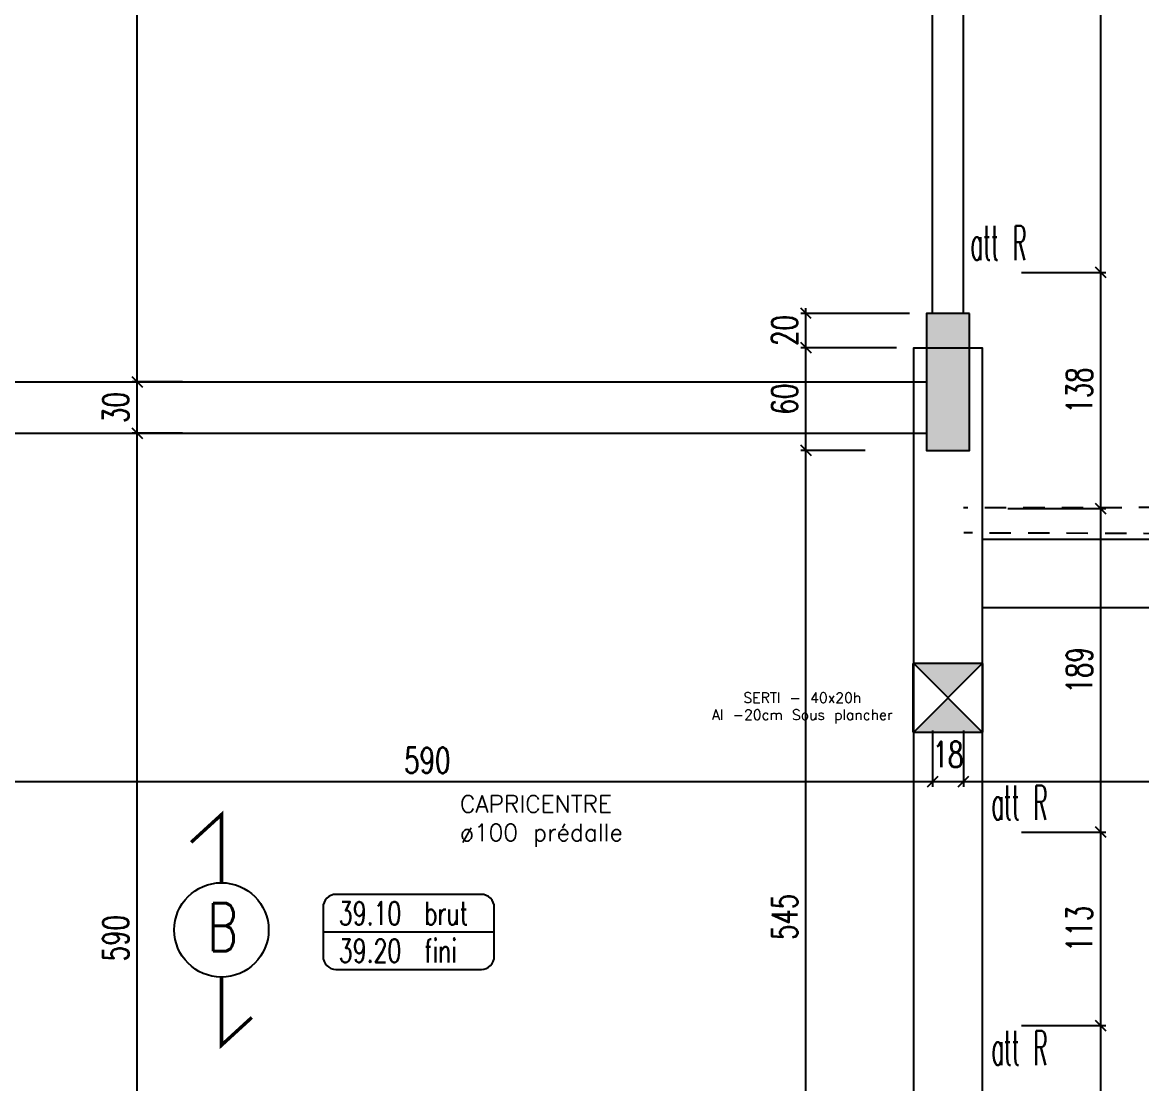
# Model space of a CAD drawing. Extents: x 307 to 786, y -197 to -94.
# Drawn here: x 333.7 to 340.24, y -169.94 to -163.74 of the extents above; entities that cross this region are included whole.
import ezdxf
from ezdxf.enums import TextEntityAlignment as Align

# ---------------------------------------------------------------- set-up
doc = ezdxf.new("R2010")
doc.units = 0
doc.header["$LTSCALE"] = 0.5
doc.header["$MEASUREMENT"] = 0
doc.linetypes.add('CACHE', pattern=[0.375, 0.25, -0.125])
doc.linetypes.add('CONTINU', pattern=[0])
doc.layers.get('DEFPOINTS').update_dxf_attribs({"linetype": 'CONTINUOUS'})
for name, color, linetype in [('1_AJSA_vue2', 13, 'CONTINUOUS'), ('_ SERTI RESERVATION', 6, 'CACHE'), ('_ SERTI RESERVATION ENEDIS', 6, 'CONTINU'), ('_ SERTI RESERVATION SG', 6, 'CONTINU'), ('COTATION', 7, 'CONTINUOUS'), ('HABILLAGE', 7, 'CONTINUOUS'), ('MURS', 3, 'CONTINUOUS'), ('PLANCHER', 7, 'CONTINUOUS'), ('POTEAUX', 1, 'CONTINUOUS'), ('POUTRES', 2, 'CONTINUOUS'), ('REPERE-RAID', 4, 'CONTINUOUS')]:
    doc.layers.add(name, color=color, linetype=linetype)
doc.styles.add('ROMANS8', font='romans.shx', dxfattribs={"width": 0.7})
doc.styles.get("Standard").update_dxf_attribs({"font": 'txt.shx'})
doc.dimstyles.new('COT50 cm', dxfattribs={"dimtxt": 0.15, "dimasz": 0.06, "dimexe": 0.03, "dimexo": 0.1, "dimgap": 0.05, "dimtad": 1, "dimdec": 0, "dimlfac": 100, "dimzin": 0, "dimdsep": 46, "dimtxsty": 'ROMANS8', "dimblk1": 'OBLIQUE', "dimblk2": 'OBLIQUE', "dimsah": 1, "dimcen": 0.03, "dimdle": 0.03, "dimclrt": 1, "dimadec": 0, "dimazin": 0, "dimtfac": 1, "dimtdec": 0, "dimtmove": 0, "dimatfit": 3, "dimfxl": 1, "dimfxlon": 1, "dimtolj": 1, "dimtzin": 0, "dimlwd": -1, "dimlwe": -1, "dimarcsym": 0})

# ---------------------------------------------------------------- blocks, each defined once
blk = doc.blocks.new('139')
at = {"layer": 'HABILLAGE', "color": 7}
blk.add_line((-0.6648, 0), (0.6648, 0), dxfattribs=at)
at = {"layer": 'HABILLAGE'}
blk.add_lwpolyline([(-0.5648, -0.291), (0.5648, -0.291, 0.414214), (0.6648, -0.191), (0.6648, 0.191, 0.414214), (0.5648, 0.291), (-0.5648, 0.291, 0.414214), (-0.6648, 0.191), (-0.6648, -0.191, 0.414214)], format="xyb", close=True, dxfattribs=at)
at = {"layer": 'HABILLAGE', "color": 1, "width": 0.7}
for s, p in [('brut', (0.1215, 0.054)), ('fini', (0.1215, -0.237))]:
    blk.add_text(s, height=0.18, dxfattribs=at).set_placement(p)
for tag, p in [('NIVBRUT', (-0.5425, 0.054)), ('NIVFINI', (-0.5425, -0.237))]:
    blk.add_attdef(tag, p, '', height=0.18, dxfattribs=at)
blk = doc.blocks.new('_Oblique')
at = {"layer": 'COTATION', "color": 0, "lineweight": -2}
blk.add_line((-0.5, -0.5), (0.5, 0.5), dxfattribs=at)
blk = doc.blocks.new('*D985')
at = {"layer": 'COTATION', "color": 0, "transparency": 16777216}
for p, q in [((334.6349, -166.1413), (334.3401, -166.1413)), ((334.3701, -172.0714), (334.3701, -166.1113)), ((334.4557, -172.0414), (334.3401, -172.0414))]:
    blk.add_line(p, q, dxfattribs=at)
at = {"layer": 'DEFPOINTS', "color": 0, "transparency": 16777216}
for p in [(334.3701, -166.1413), (334.7349, -166.1413), (334.5557, -172.0414)]:
    blk.add_point(p, dxfattribs=at)
at = {"layer": 'COTATION', "color": 0, "transparency": 16777216, "xscale": 0.06, "yscale": 0.06, "zscale": 0.06}
for p, rotation in [((334.3701, -166.1413), 90), ((334.3701, -172.0414), 270)]:
    blk.add_blockref('_Oblique', p, dxfattribs=dict(at, rotation=rotation))
at = {"layer": 'COTATION', "color": 1, "transparency": 16777216, "insert": (334.2451, -169.0913), "char_height": 0.15, "attachment_point": 5, "rotation": 90, "style": 'ROMANS8'}
blk.add_mtext('\\A1;590', dxfattribs=at)
blk = doc.blocks.new('*D986')
at = {"layer": 'COTATION', "color": 0, "transparency": 16777216}
for p, q in [((334.6349, -165.8413), (334.3401, -165.8413)), ((334.3701, -166.1713), (334.3701, -165.8113)), ((334.6349, -166.1413), (334.3401, -166.1413))]:
    blk.add_line(p, q, dxfattribs=at)
at = {"layer": 'DEFPOINTS', "color": 0, "transparency": 16777216}
for p in [(334.3701, -165.8413), (334.7349, -165.8413), (334.7349, -166.1413)]:
    blk.add_point(p, dxfattribs=at)
at = {"layer": 'COTATION', "color": 0, "transparency": 16777216, "xscale": 0.06, "yscale": 0.06, "zscale": 0.06}
for p, rotation in [((334.3701, -165.8413), 90), ((334.3701, -166.1413), 270)]:
    blk.add_blockref('_Oblique', p, dxfattribs=dict(at, rotation=rotation))
at = {"layer": 'COTATION', "color": 1, "transparency": 16777216, "insert": (334.2451, -165.9913), "char_height": 0.15, "attachment_point": 5, "rotation": 90, "style": 'ROMANS8'}
blk.add_mtext('\\A1;30', dxfattribs=at)
blk = doc.blocks.new('*D987')
at = {"layer": 'COTATION', "color": 0, "transparency": 16777216}
for p, q in [((334.3701, -165.8713), (334.3701, -160.6113)), ((334.135, -160.6413), (334.4001, -160.6413)), ((334.6349, -165.8413), (334.3401, -165.8413))]:
    blk.add_line(p, q, dxfattribs=at)
at = {"layer": 'DEFPOINTS', "color": 0, "transparency": 16777216}
for p in [(334.035, -160.6413), (334.3701, -160.6413), (334.7349, -165.8413)]:
    blk.add_point(p, dxfattribs=at)
at = {"layer": 'COTATION', "color": 0, "transparency": 16777216, "xscale": 0.06, "yscale": 0.06, "zscale": 0.06}
for p, rotation in [((334.3701, -160.6413), 90), ((334.3701, -165.8413), 270)]:
    blk.add_blockref('_Oblique', p, dxfattribs=dict(at, rotation=rotation))
at = {"layer": 'COTATION', "color": 1, "transparency": 16777216, "insert": (334.2451, -163.2413), "char_height": 0.15, "attachment_point": 5, "rotation": 90, "style": 'ROMANS8'}
blk.add_mtext('\\A1;520', dxfattribs=at)
blk = doc.blocks.new('*D996')
at = {"layer": 'COTATION', "color": 0, "transparency": 16777216}
for p, q in [((339.998, -172.8161), (339.998, -169.5713)), ((339.5344, -169.6013), (340.028, -169.6013)), ((339.5345, -172.7861), (340.028, -172.7861))]:
    blk.add_line(p, q, dxfattribs=at)
at = {"layer": 'DEFPOINTS', "color": 0, "transparency": 16777216}
for p in [(339.4344, -169.6013), (339.998, -169.6013), (339.4345, -172.7861)]:
    blk.add_point(p, dxfattribs=at)
at = {"layer": 'COTATION', "color": 0, "transparency": 16777216, "xscale": 0.06, "yscale": 0.06, "zscale": 0.06}
for p, rotation in [((339.998, -169.6013), 90), ((339.998, -172.7861), 270)]:
    blk.add_blockref('_Oblique', p, dxfattribs=dict(at, rotation=rotation))
at = {"layer": 'COTATION', "color": 1, "transparency": 16777216, "insert": (339.873, -171.1937), "char_height": 0.15, "attachment_point": 5, "rotation": 90, "style": 'ROMANS8'}
blk.add_mtext('\\A1;318', dxfattribs=at)
blk = doc.blocks.new('*D997')
at = {"layer": 'COTATION', "color": 0, "transparency": 16777216}
for p, q in [((339.998, -169.6313), (339.998, -168.4413)), ((339.5344, -168.4713), (340.028, -168.4713)), ((339.5344, -169.6013), (340.028, -169.6013))]:
    blk.add_line(p, q, dxfattribs=at)
at = {"layer": 'DEFPOINTS', "color": 0, "transparency": 16777216}
for p in [(339.4344, -168.4713), (339.998, -168.4713), (339.4344, -169.6013)]:
    blk.add_point(p, dxfattribs=at)
at = {"layer": 'COTATION', "color": 0, "transparency": 16777216, "xscale": 0.06, "yscale": 0.06, "zscale": 0.06}
for p, rotation in [((339.998, -168.4713), 90), ((339.998, -169.6013), 270)]:
    blk.add_blockref('_Oblique', p, dxfattribs=dict(at, rotation=rotation))
at = {"layer": 'COTATION', "color": 1, "transparency": 16777216, "insert": (339.873, -169.0363), "char_height": 0.15, "attachment_point": 5, "rotation": 90, "style": 'ROMANS8'}
blk.add_mtext('\\A1;113', dxfattribs=at)
blk = doc.blocks.new('*D998')
at = {"layer": 'COTATION', "color": 0, "transparency": 16777216}
for p, q in [((339.998, -168.5013), (339.998, -166.5513)), ((339.4558, -166.5813), (340.028, -166.5813)), ((339.5344, -168.4713), (340.028, -168.4713))]:
    blk.add_line(p, q, dxfattribs=at)
at = {"layer": 'DEFPOINTS', "color": 0, "transparency": 16777216}
for p in [(339.3558, -166.5813), (339.998, -166.5813), (339.4344, -168.4713)]:
    blk.add_point(p, dxfattribs=at)
at = {"layer": 'COTATION', "color": 0, "transparency": 16777216, "xscale": 0.06, "yscale": 0.06, "zscale": 0.06}
for p, rotation in [((339.998, -166.5813), 90), ((339.998, -168.4713), 270)]:
    blk.add_blockref('_Oblique', p, dxfattribs=dict(at, rotation=rotation))
at = {"layer": 'COTATION', "color": 1, "transparency": 16777216, "insert": (339.873, -167.5263), "char_height": 0.15, "attachment_point": 5, "rotation": 90, "style": 'ROMANS8'}
blk.add_mtext('\\A1;189', dxfattribs=at)
blk = doc.blocks.new('*D999')
at = {"layer": 'COTATION', "color": 0, "transparency": 16777216}
for p, q in [((339.998, -166.6113), (339.998, -165.1713)), ((339.5345, -165.2013), (340.028, -165.2013)), ((339.4558, -166.5813), (340.028, -166.5813))]:
    blk.add_line(p, q, dxfattribs=at)
at = {"layer": 'DEFPOINTS', "color": 0, "transparency": 16777216}
for p in [(339.4345, -165.2013), (339.998, -165.2013), (339.3558, -166.5813)]:
    blk.add_point(p, dxfattribs=at)
at = {"layer": 'COTATION', "color": 0, "transparency": 16777216, "xscale": 0.06, "yscale": 0.06, "zscale": 0.06}
for p, rotation in [((339.998, -165.2013), 90), ((339.998, -166.5813), 270)]:
    blk.add_blockref('_Oblique', p, dxfattribs=dict(at, rotation=rotation))
at = {"layer": 'COTATION', "color": 1, "transparency": 16777216, "insert": (339.873, -165.8913), "char_height": 0.15, "attachment_point": 5, "rotation": 90, "style": 'ROMANS8'}
blk.add_mtext('\\A1;138', dxfattribs=at)
blk = doc.blocks.new('*D1000')
at = {"layer": 'COTATION', "color": 0, "transparency": 16777216}
for p, q in [((339.998, -165.2313), (339.998, -160.6113)), ((339.6971, -160.6413), (340.028, -160.6413)), ((339.5345, -165.2013), (340.028, -165.2013))]:
    blk.add_line(p, q, dxfattribs=at)
at = {"layer": 'DEFPOINTS', "color": 0, "transparency": 16777216}
for p in [(339.5971, -160.6413), (339.998, -160.6413), (339.4345, -165.2013)]:
    blk.add_point(p, dxfattribs=at)
at = {"layer": 'COTATION', "color": 0, "transparency": 16777216, "xscale": 0.06, "yscale": 0.06, "zscale": 0.06}
for p, rotation in [((339.998, -160.6413), 90), ((339.998, -165.2013), 270)]:
    blk.add_blockref('_Oblique', p, dxfattribs=dict(at, rotation=rotation))
at = {"layer": 'COTATION', "color": 1, "transparency": 16777216, "insert": (339.873, -162.9213), "char_height": 0.15, "attachment_point": 5, "rotation": 90, "style": 'ROMANS8'}
blk.add_mtext('\\A1;456', dxfattribs=at)
blk = doc.blocks.new('*D1373')
at = {"layer": 'COTATION', "color": 0, "transparency": 16777216}
for p, q in [((339.1958, -167.8771), (339.1958, -168.2071)), ((342.9147, -167.8771), (342.9147, -168.2071)), ((342.9447, -168.1771), (339.1658, -168.1771))]:
    blk.add_line(p, q, dxfattribs=at)
at = {"layer": 'DEFPOINTS', "color": 0, "transparency": 16777216}
for p in [(342.9147, -166.6934), (339.1958, -167.0662), (339.1958, -168.1771)]:
    blk.add_point(p, dxfattribs=at)
at = {"layer": 'COTATION', "color": 0, "transparency": 16777216, "xscale": 0.06, "yscale": 0.06, "zscale": 0.06, "rotation": 180}
blk.add_blockref('_Oblique', (339.1958, -168.1771), dxfattribs=at)
at = {"layer": 'COTATION', "color": 0, "transparency": 16777216, "xscale": 0.06, "yscale": 0.06, "zscale": 0.06}
blk.add_blockref('_Oblique', (342.9147, -168.1771), dxfattribs=at)
at = {"layer": 'COTATION', "color": 1, "transparency": 16777216, "insert": (341.0552, -168.0521), "char_height": 0.15, "attachment_point": 5, "style": 'ROMANS8'}
blk.add_mtext('\\A1;372', dxfattribs=at)
blk = doc.blocks.new('*D1374')
at = {"layer": 'COTATION', "color": 0, "transparency": 16777216}
for p, q in [((339.0159, -167.8771), (339.0159, -168.2071)), ((339.1958, -167.8771), (339.1958, -168.2071)), ((339.2258, -168.1771), (338.9859, -168.1771))]:
    blk.add_line(p, q, dxfattribs=at)
at = {"layer": 'DEFPOINTS', "color": 0, "transparency": 16777216}
for p in [(339.1958, -167.0662), (339.0159, -167.5135), (339.0159, -168.1771)]:
    blk.add_point(p, dxfattribs=at)
at = {"layer": 'COTATION', "color": 0, "transparency": 16777216, "xscale": 0.06, "yscale": 0.06, "zscale": 0.06, "rotation": 180}
blk.add_blockref('_Oblique', (339.0159, -168.1771), dxfattribs=at)
at = {"layer": 'COTATION', "color": 0, "transparency": 16777216, "xscale": 0.06, "yscale": 0.06, "zscale": 0.06}
blk.add_blockref('_Oblique', (339.1958, -168.1771), dxfattribs=at)
at = {"layer": 'COTATION', "color": 1, "transparency": 16777216, "insert": (339.1057, -168.0174), "char_height": 0.15, "attachment_point": 5, "style": 'ROMANS8'}
blk.add_mtext('\\A1;18', dxfattribs=at)
blk = doc.blocks.new('*D1375')
at = {"layer": 'COTATION', "color": 0, "transparency": 16777216}
for p, q in [((333.1129, -167.8771), (333.1129, -168.2071)), ((339.0159, -167.8771), (339.0159, -168.2071)), ((339.0459, -168.1771), (333.0829, -168.1771))]:
    blk.add_line(p, q, dxfattribs=at)
at = {"layer": 'DEFPOINTS', "color": 0, "transparency": 16777216}
for p in [(333.1129, -166.1413), (339.0159, -167.5135), (333.1129, -168.1771)]:
    blk.add_point(p, dxfattribs=at)
at = {"layer": 'COTATION', "color": 0, "transparency": 16777216, "xscale": 0.06, "yscale": 0.06, "zscale": 0.06, "rotation": 180}
blk.add_blockref('_Oblique', (333.1129, -168.1771), dxfattribs=at)
at = {"layer": 'COTATION', "color": 0, "transparency": 16777216, "xscale": 0.06, "yscale": 0.06, "zscale": 0.06}
blk.add_blockref('_Oblique', (339.0159, -168.1771), dxfattribs=at)
at = {"layer": 'COTATION', "color": 1, "transparency": 16777216, "insert": (336.0644, -168.0521), "char_height": 0.15, "attachment_point": 5, "style": 'ROMANS8'}
blk.add_mtext('\\A1;590', dxfattribs=at)
blk = doc.blocks.new('*D1601')
at = {"layer": 'COTATION', "color": 0, "transparency": 16777216}
for p, q in [((338.2761, -171.7214), (338.2761, -166.2113)), ((338.6226, -166.2413), (338.2461, -166.2413)), ((338.8806, -171.6914), (338.2461, -171.6914))]:
    blk.add_line(p, q, dxfattribs=at)
at = {"layer": 'DEFPOINTS', "color": 0, "transparency": 16777216}
for p in [(338.2761, -166.2413), (338.7226, -166.2413), (338.9806, -171.6914)]:
    blk.add_point(p, dxfattribs=at)
at = {"layer": 'COTATION', "color": 0, "transparency": 16777216, "xscale": 0.06, "yscale": 0.06, "zscale": 0.06}
for p, rotation in [((338.2761, -166.2413), 90), ((338.2761, -171.6914), 270)]:
    blk.add_blockref('_Oblique', p, dxfattribs=dict(at, rotation=rotation))
at = {"layer": 'COTATION', "color": 1, "transparency": 16777216, "insert": (338.1511, -168.9664), "char_height": 0.15, "attachment_point": 5, "rotation": 90, "style": 'ROMANS8'}
blk.add_mtext('\\A1;545', dxfattribs=at)
blk = doc.blocks.new('*D1602')
at = {"layer": 'COTATION', "color": 0, "transparency": 16777216}
for p, q in [((338.8056, -165.6413), (338.2461, -165.6413)), ((338.2761, -166.2713), (338.2761, -165.6113)), ((338.6226, -166.2413), (338.2461, -166.2413))]:
    blk.add_line(p, q, dxfattribs=at)
at = {"layer": 'DEFPOINTS', "color": 0, "transparency": 16777216}
for p in [(338.2761, -165.6413), (338.9056, -165.6413), (338.7226, -166.2413)]:
    blk.add_point(p, dxfattribs=at)
at = {"layer": 'COTATION', "color": 0, "transparency": 16777216, "xscale": 0.06, "yscale": 0.06, "zscale": 0.06}
for p, rotation in [((338.2761, -165.6413), 90), ((338.2761, -166.2413), 270)]:
    blk.add_blockref('_Oblique', p, dxfattribs=dict(at, rotation=rotation))
at = {"layer": 'COTATION', "color": 1, "transparency": 16777216, "insert": (338.1511, -165.9413), "char_height": 0.15, "attachment_point": 5, "rotation": 90, "style": 'ROMANS8'}
blk.add_mtext('\\A1;60', dxfattribs=at)
blk = doc.blocks.new('*D1603')
at = {"layer": 'COTATION', "color": 0, "transparency": 16777216}
for p, q in [((338.8806, -165.4413), (338.2461, -165.4413)), ((338.2761, -165.6713), (338.2761, -165.4113)), ((338.8056, -165.6413), (338.2461, -165.6413))]:
    blk.add_line(p, q, dxfattribs=at)
at = {"layer": 'DEFPOINTS', "color": 0, "transparency": 16777216}
for p in [(338.2761, -165.4413), (338.9806, -165.4413), (338.9056, -165.6413)]:
    blk.add_point(p, dxfattribs=at)
at = {"layer": 'COTATION', "color": 0, "transparency": 16777216, "xscale": 0.06, "yscale": 0.06, "zscale": 0.06}
for p, rotation in [((338.2761, -165.4413), 90), ((338.2761, -165.6413), 270)]:
    blk.add_blockref('_Oblique', p, dxfattribs=dict(at, rotation=rotation))
at = {"layer": 'COTATION', "color": 1, "transparency": 16777216, "insert": (338.1511, -165.5413), "char_height": 0.15, "attachment_point": 5, "rotation": 90, "style": 'ROMANS8'}
blk.add_mtext('\\A1;20', dxfattribs=at)

msp = doc.modelspace()

# ---------------------------------------------------------------- hatches: boundary and pattern name
at = {"layer": '_ SERTI RESERVATION ENEDIS', "linetype": 'CONTINU'}
h = msp.add_hatch(color=6, dxfattribs=at)
h.dxf.hatch_style = 1
h.paths.add_polyline_path([(339.1056, -167.6868), (339.3056, -167.4868), (338.9056, -167.4868)])
h.paths.add_polyline_path([(339.3056, -167.8868), (339.1056, -167.6868), (338.9056, -167.8868)])
at = {"layer": 'POTEAUX'}
h = msp.add_hatch(color=256, dxfattribs=at)
h.dxf.hatch_style = 1
h.paths.add_polyline_path([(339.2306, -165.4412), (338.9806, -165.4413), (338.9806, -166.2413), (339.2306, -166.2412)])

# ---------------------------------------------------------------- linework, layer by layer
at = {"layer": '1_AJSA_vue2', "linetype": 'CACHE'}
msp.add_lwpolyline([(324.0959, -183.2004, -0.009711), (340.5322, -184.0682), (345.2407, -184.5163), (345.2406, -177.6655), (340.7959, -177.671), (340.7955, -166.5756), (339.1959, -166.5765)], format="xyb", dxfattribs=at)
msp.add_lwpolyline([(345.0376, -183.1163), (345.0375, -177.8686), (340.5959, -177.8741), (340.5982, -166.7289), (339.1982, -166.7234)], dxfattribs=at)
at = {"layer": '_ SERTI RESERVATION ENEDIS', "linetype": 'CONTINU'}
for p, q in [((338.9006, -167.4868), (338.9006, -167.8868)), ((339.3056, -167.4868), (338.9056, -167.4868)), ((338.9056, -167.4868), (339.3056, -167.8868)), ((339.3056, -167.4868), (338.9056, -167.8868)), ((339.3084, -167.8868), (339.3084, -167.4868)), ((338.9056, -167.8868), (339.3056, -167.8868))]:
    msp.add_line(p, q, dxfattribs=at)
at = {"layer": 'MURS'}
for p, q in [((339.0154, -165.4414), (339.0159, -160.6413)), ((339.1954, -165.4414), (339.1959, -160.6413))]:
    msp.add_line(p, q, dxfattribs=at)
at = {"layer": 'PLANCHER', "color": 1, "const_width": 0.02}
for points in [[(334.8621, -168.767), (334.8621, -168.3689), (334.6849, -168.5312)], [(334.8621, -169.3183), (334.8621, -169.7164), (335.0393, -169.5541)]]:
    msp.add_lwpolyline(points, dxfattribs=at)
at = {"layer": 'PLANCHER', "color": 1}
msp.add_circle((334.8621, -169.0426), 0.2757, dxfattribs=at)
at = {"layer": 'POTEAUX'}
msp.add_lwpolyline([(339.2306, -165.4412), (338.9806, -165.4413), (338.9806, -166.2413), (339.2306, -166.2412)], close=True, dxfattribs=at)
at = {"layer": 'POUTRES'}
for p, q in [((333.1129, -165.8413), (338.9806, -165.8413)), ((324.299, -166.1413), (338.9806, -166.1413)), ((342.9147, -166.7613), (339.3056, -166.7613)), ((342.9147, -167.1613), (339.3056, -167.1613))]:
    msp.add_line(p, q, dxfattribs=at)
msp.add_lwpolyline([(338.9056, -172.2913), (338.9056, -165.6413), (339.3056, -165.6413), (339.3056, -172.2913)], close=True, dxfattribs=at)

# ---------------------------------------------------------------- block references
at = {"layer": 'HABILLAGE', "color": 1, "xscale": 0.7521624, "yscale": 0.7521624, "zscale": 0.7521624}
msp.add_blockref('139', (335.9554, -169.0541), dxfattribs=at).add_auto_attribs({'NIVBRUT': '39.10', 'NIVFINI': '39.20'})

# ---------------------------------------------------------------- texts
at = {"layer": '_ SERTI RESERVATION', "linetype": 'ByBlock', "insert": (336.2554, -168.2567), "char_height": 0.1, "attachment_point": 1}
msp.add_mtext_dynamic_manual_height_columns('CAPRICENTRE\\Pø100 prédalle', width=1.472691, gutter_width=7.9227, heights=[0], dxfattribs=at)
at = {"layer": '_ SERTI RESERVATION SG', "linetype": 'ByBlock', "insert": (337.5194, -167.6558), "char_height": 0.06, "attachment_point": 1}
msp.add_mtext_dynamic_manual_height_columns('\\pxqc;SERTI - 40x20h\\PAI -20cm Sous plancher', width=1.470611, gutter_width=1, heights=[0], dxfattribs=at)
at = {"layer": 'PLANCHER', "color": 1, "width": 0.7}
msp.add_text('B', height=0.28, dxfattribs=at).set_placement((334.8685, -169.0261), align=Align.MIDDLE)
at = {"layer": 'REPERE-RAID', "color": 4, "width": 0.45}
for p in [(339.2375, -165.1298), (339.3594, -168.3998), (339.3594, -169.8325)]:
    msp.add_text('att R', height=0.2, dxfattribs=at).set_placement(p)

# ---------------------------------------------------------------- dimensions: what is measured, and where the dimension line sits
at = {"layer": 'COTATION'}
for base, p1, p2, picture, middle in [((334.3701, -160.6413), (334.7349, -165.8413), (334.035, -160.6413), '*D987', (334.2451, -163.2413)), ((339.998, -160.6413), (339.4345, -165.2013), (339.5971, -160.6413), '*D1000', (339.873, -162.9213)), ((339.998, -165.2013), (339.3558, -166.5813), (339.4345, -165.2013), '*D999', (339.873, -165.8913)), ((338.2761, -165.6413), (338.7226, -166.2413), (338.9056, -165.6413), '*D1602', (338.1511, -165.9413)), ((334.3701, -165.8413), (334.7349, -166.1413), (334.7349, -165.8413), '*D986', (334.2451, -165.9913)), ((334.3701, -166.1413), (334.5557, -172.0414), (334.7349, -166.1413), '*D985', (334.2451, -169.0913)), ((338.2761, -166.2413), (338.9806, -171.6914), (338.7226, -166.2413), '*D1601', (338.1511, -168.9664)), ((339.998, -166.5813), (339.4344, -168.4713), (339.3558, -166.5813), '*D998', (339.873, -167.5263)), ((339.998, -168.4713), (339.4344, -169.6013), (339.4344, -168.4713), '*D997', (339.873, -169.0363)), ((339.998, -169.6013), (339.4345, -172.7861), (339.4344, -169.6013), '*D996', (339.873, -171.1937))]:
    dim = msp.add_linear_dim(base=base, p1=p1, p2=p2, angle=90, dimstyle='COT50 cm', override={"dimtmove": 1}, dxfattribs=at)
    dim.commit()
    dim.dimension.update_dxf_attribs({"geometry": picture, "text_midpoint": middle})
dim = msp.add_linear_dim(base=(338.2761, -165.4413), p1=(338.9056, -165.6413), p2=(338.9806, -165.4413), angle=90, dimstyle='COT50 cm', override={"dimtmove": 1}, dxfattribs=at)
dim.commit()
dim.dimension.update_dxf_attribs({"geometry": '*D1603', "text_midpoint": (338.2761, -165.5413), "dimtype": 160})
for base, p1, p2, picture, middle in [((333.1129, -168.1771), (339.0159, -167.5135), (333.1129, -166.1413), '*D1375', (336.0644, -168.0521)), ((339.1958, -168.1771), (342.9147, -166.6934), (339.1958, -167.0662), '*D1373', (341.0552, -168.0521))]:
    dim = msp.add_linear_dim(base=base, p1=p1, p2=p2, dimstyle='COT50 cm', override={"dimtmove": 1, "dimfxl": 0.3}, dxfattribs=at)
    dim.commit()
    dim.dimension.update_dxf_attribs({"geometry": picture, "text_midpoint": middle})
dim = msp.add_linear_dim(base=(339.0159, -168.1771), p1=(339.1958, -167.0662), p2=(339.0159, -167.5135), dimstyle='COT50 cm', override={"dimtmove": 1, "dimfxl": 0.3}, dxfattribs=at)
dim.commit()
dim.dimension.update_dxf_attribs({"geometry": '*D1374', "text_midpoint": (339.1057, -168.1424), "dimtype": 160})

doc.saveas('drawing.dxf')
